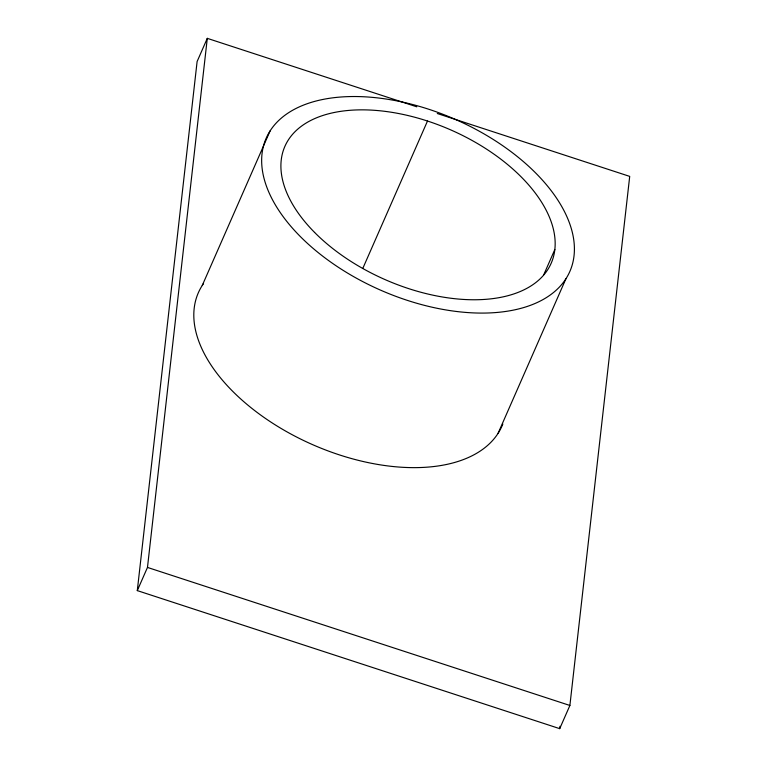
<?xml version="1.0" encoding="UTF-8"?>
<svg xmlns="http://www.w3.org/2000/svg" width="767" height="767" viewBox="0 0 767 767"><rect width="100%" height="100%" fill="white"/><g stroke="black" fill="none" stroke-linecap="round" stroke-linejoin="round"><path stroke-width="1.15" d="M437.286 113.516L629.707 176.391L569.891 705.467L559.709 728.65L137.293 590.609L197.109 61.533L207.291 38.35L416.788 106.814M137.293 590.609L147.475 567.427L207.291 38.35M559.709 728.65L559.977 726.272M202.287 285.391L270.137 130.841M363.021 267.913L427.497 121.042M543.765 274.73L554.838 249.515M498.08 433.326L565.921 278.776A165.806 93.2 23.7 0 0 388.083 99.336A165.806 93.2 23.7 0 0 300.079 236.303A165.806 93.2 23.7 0 0 565.921 278.776M147.475 567.427L569.891 705.467M502.836 424.017A165.806 93.2 23.7 0 1 305.966 441.629A165.806 93.2 23.7 0 1 203.533 283.541M314.595 232.43A145.404 81.733 23.7 0 0 547.724 269.677A145.404 81.733 23.7 0 0 391.774 112.318A145.404 81.733 23.7 0 0 314.595 232.43"/></g></svg>
